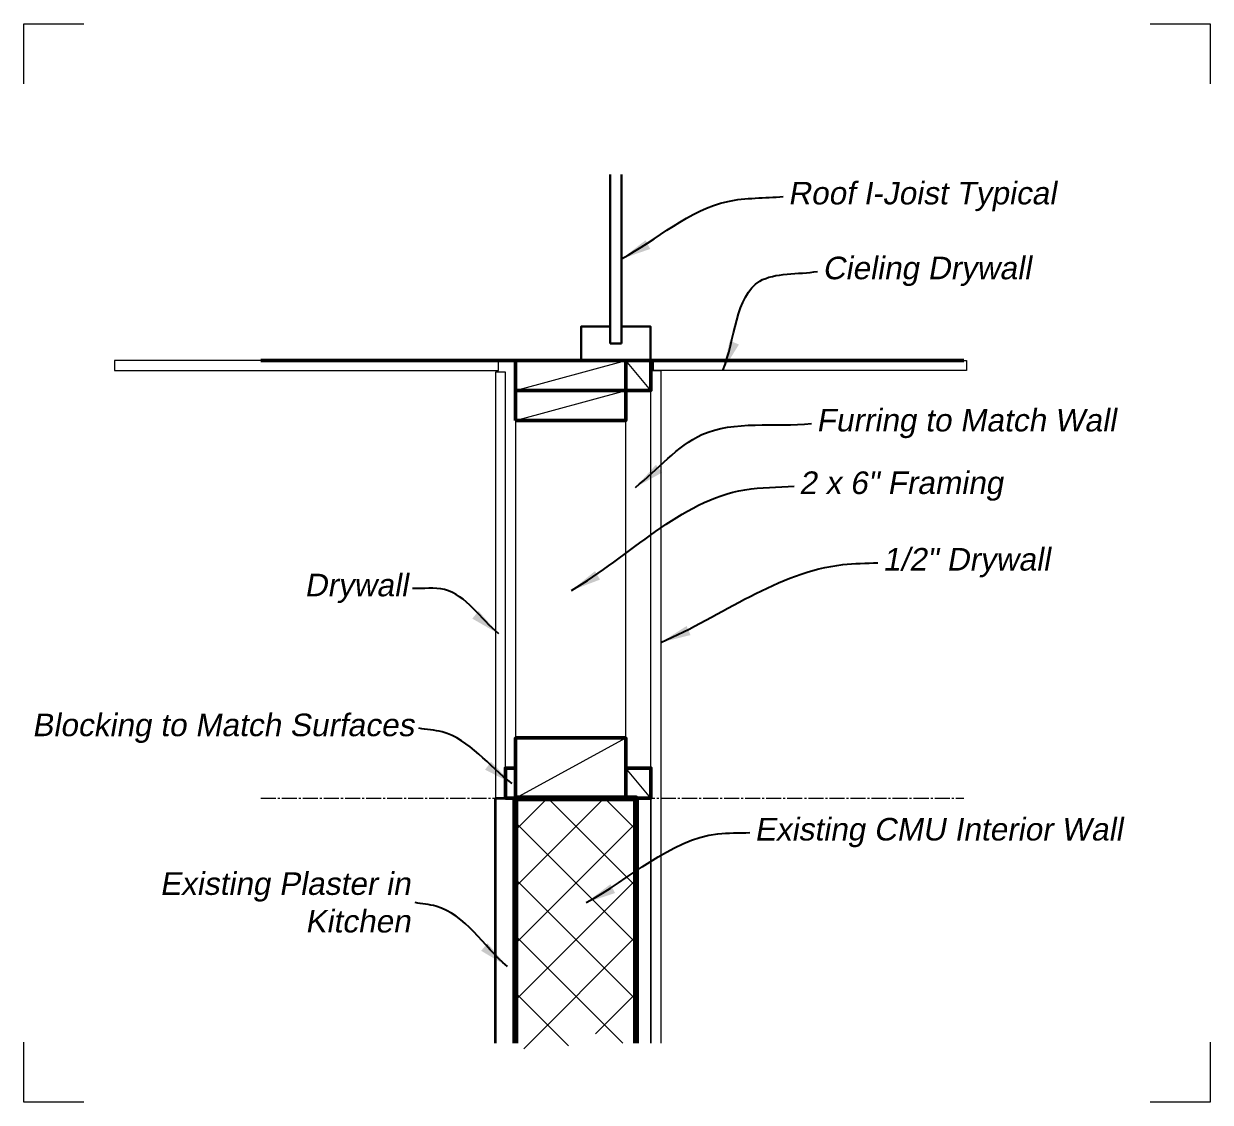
# Model space of a CAD drawing. Header units: inches. Extents: x -3905 to 10892, y 1064 to 9590.
# Drawn here: x 433.5 to 492.7, y 3748 to 3801.8 of the extents above; entities that cross this region are included whole.
import ezdxf

# ---------------------------------------------------------------- set-up
doc = ezdxf.new("R2010")
doc.units = ezdxf.units.IN
doc.header["$MEASUREMENT"] = 0
doc.linetypes.add('CENTERLINE', pattern=[1.81, 0.75, -0.0625, 0.03, -0.0625, 0.75, -0.0625, 0.03, -0.0625])
doc.layers.add('SECTIONS', color=70, linetype='Continuous', lineweight=0)
doc.layers.add('VP', color=164, linetype='Continuous', lineweight=0, plot=False)
doc.styles.add('DS-TXT1', font='arial.ttf', dxfattribs={"oblique": 10})
doc.dimstyles.new('DS-Fraction$7', dxfattribs={"dimtxt": 0.125, "dimasz": 0.125, "dimexe": 0.06, "dimexo": 0.06, "dimgap": 0.02, "dimtad": 0, "dimdec": 3, "dimzin": 0, "dimdsep": 46, "dimlunit": 4, "dimtxsty": 'DS-TXT1', "dimblk": 'BOXFILLED', "dimcen": -0.06, "dimclrd": 256, "dimclre": 256, "dimclrt": 256, "dimadec": 0, "dimazin": 0, "dimtfac": 1, "dimtdec": 3, "dimtmove": 1, "dimatfit": 3, "dimfxl": 1, "dimfrac": 2, "dimtolj": 1, "dimtzin": 0, "dimlwd": 0, "dimlwe": -1, "dimarcsym": 0})

# ---------------------------------------------------------------- blocks, each defined once
blk = doc.blocks.new('_BoxFilled')
at = {"color": 0, "linetype": 'ByBlock', "lineweight": -2}
blk.add_line((-0.5, 0), (-1, 0), dxfattribs=at)
at = {"color": 0, "linetype": 'ByBlock'}
blk.add_solid([(-0.5, 0.5), (0.5, 0.5), (-0.5, -0.5), (0.5, -0.5)], dxfattribs=at)

msp = doc.modelspace()

# ---------------------------------------------------------------- hatches: boundary and pattern name
at = {"layer": 'SECTIONS', "linetype": 'Continuous', "lineweight": 0}
h = msp.add_hatch(dxfattribs=at)
h.set_pattern_fill('ANSI37', color=256, scale=16)
h.paths.add_polyline_path([(464.01789, 3763.21741), (463.51789, 3763.21741), (458.01789, 3763.21741), (458.01789, 3750.99833), (459.99213, 3749.65908), (461.36641, 3752.13379), (462.43903, 3750.99833), (464.01789, 3750.99833)])

# ---------------------------------------------------------------- linework, layer by layer
at = {"layer": 'SECTIONS', "linetype": 'Continuous', "lineweight": 30}
for p, q in [((462.73664, 3785.89263), (462.73664, 3794.3257)), ((463.29914, 3785.89263), (463.29914, 3794.3257)), ((462.73664, 3785.89263), (463.29914, 3785.89263))]:
    msp.add_line(p, q, dxfattribs=at)
at = {"layer": 'SECTIONS', "linetype": 'Continuous', "lineweight": 50}
msp.add_line((445.31734, 3785.04888), (480.37506, 3785.04888), dxfattribs=at)
at = {"layer": 'SECTIONS', "linetype": 'Continuous', "lineweight": 0}
for p, q in [((458.01789, 3783.54888), (463.51789, 3785.04888)), ((463.51789, 3764.71741), (463.51789, 3785.04888)), ((458.01789, 3782.04888), (463.51789, 3783.54888)), ((458.01789, 3782.04888), (458.01789, 3764.71741)), ((458.01789, 3763.21741), (463.51789, 3766.21741)), ((464.01789, 3763.21741), (464.76789, 3763.21741)), ((464.01789, 3750.99833), (464.01789, 3763.21741)), ((464.76789, 3763.21741), (464.76789, 3750.99833))]:
    msp.add_line(p, q, dxfattribs=at)
at = {"layer": 'SECTIONS', "linetype": 'Continuous', "lineweight": 9}
for p, q in [((464.76789, 3783.54888), (463.51789, 3785.04888)), ((464.76789, 3750.99833), (464.76789, 3784.54888)), ((464.76789, 3784.54888), (465.26789, 3784.54888)), ((465.26789, 3784.54888), (465.26789, 3750.99833)), ((464.76789, 3763.21741), (463.51789, 3764.71741))]:
    msp.add_line(p, q, dxfattribs=at)
at = {"layer": 'SECTIONS', "linetype": 'CENTERLINE', "lineweight": 0}
msp.add_line((445.31734, 3763.21741), (480.37506, 3763.21741), dxfattribs=at)
at = {"layer": 'SECTIONS', "lineweight": 35}
msp.add_line((457.01789, 3750.99833), (457.01789, 3763.21741), dxfattribs=at)
at = {"layer": 'SECTIONS', "linetype": 'Continuous', "lineweight": 35}
msp.add_line((457.01789, 3763.21741), (458.01789, 3763.21741), dxfattribs=at)
at = {"layer": 'SECTIONS', "lineweight": 0}
msp.add_line((464.01789, 3763.21741), (458.01789, 3763.21741), dxfattribs=at)
at = {"layer": 'SECTIONS', "linetype": 'Continuous', "lineweight": 30}
msp.add_lwpolyline([(462.73664, 3786.73638), (461.28351, 3786.73638), (461.28351, 3785.04888), (464.75226, 3785.04888), (464.75226, 3786.73638), (463.29914, 3786.73638)], dxfattribs=at)
at = {"layer": 'SECTIONS', "linetype": 'Continuous', "lineweight": 9}
for points in [[(438.02794, 3785.04888), (438.02794, 3784.54888), (457.16571, 3784.54888), (457.16571, 3785.04888)], [(464.89289, 3785.04888), (480.50006, 3785.04888), (480.50006, 3784.54888), (464.89289, 3784.54888)], [(457.01789, 3763.21741), (457.51789, 3763.21741), (457.51789, 3784.45335), (457.01789, 3784.45335)]]:
    msp.add_lwpolyline(points, close=True, dxfattribs=at)
at = {"layer": 'SECTIONS', "linetype": 'Continuous', "lineweight": 50}
for points in [[(458.01789, 3783.54888), (463.51789, 3783.54888), (463.51789, 3785.04888), (458.01789, 3785.04888)], [(463.51789, 3785.04888), (464.76789, 3785.04888), (464.76789, 3783.54888), (463.51789, 3783.54888)], [(458.01789, 3782.04888), (463.51789, 3782.04888), (463.51789, 3783.54888), (458.01789, 3783.54888)], [(458.01789, 3763.21741), (463.51789, 3763.21741), (463.51789, 3766.21741), (458.01789, 3766.21741)], [(458.01789, 3764.71741), (457.51789, 3764.71741), (457.51789, 3763.21741), (458.01789, 3763.21741)], [(463.51789, 3764.71741), (464.76789, 3764.71741), (464.76789, 3763.21741), (463.51789, 3763.21741)]]:
    msp.add_lwpolyline(points, close=True, dxfattribs=at)
at = {"layer": 'SECTIONS', "lineweight": 0}
msp.add_lwpolyline([(464.01789, 3750.99833), (464.01789, 3763.21741), (458.01789, 3763.21741), (458.01789, 3750.99833)], dxfattribs=at)
at = {"layer": 'SECTIONS', "lineweight": 80}
msp.add_lwpolyline([(458.01789, 3750.99833), (458.01789, 3763.21741), (464.01789, 3763.21741), (464.01789, 3750.99833)], dxfattribs=at)
at = {"layer": 'VP', "linetype": 'Continuous', "lineweight": 5}
for points in [[(433.49983, 3798.83863), (433.49983, 3801.83863), (436.49983, 3801.83863)], [(489.65532, 3801.83863), (492.65532, 3801.83863), (492.65532, 3798.83863)], [(436.49983, 3748.04699), (433.49983, 3748.04699), (433.49983, 3751.04699)], [(492.65532, 3751.04699), (492.65532, 3748.04699), (489.65532, 3748.04699)]]:
    msp.add_lwpolyline(points, dxfattribs=at)

# ---------------------------------------------------------------- texts
at = {"layer": 'SECTIONS', "linetype": 'Continuous', "lineweight": 9, "char_height": 1.125, "style": 'DS-TXT1'}
for s, insert, attachment_point in [('\\A1;Roof I-Joist Typical', (471.60071, 3793.22081), 4), ('\\A1;Cieling Drywall', (473.31836, 3789.4874), 4), ('\\A1;Furring to Match Wall', (473.01162, 3781.89819), 4), ('\\A1;2 x 6" Framing', (472.15283, 3778.77681), 4), ('\\A1;1/2" Drywall', (476.32464, 3774.95767), 4), ('\\A1;Drywall', (452.64672, 3773.67505), 6), ('\\A1;Blocking to Match Surfaces', (452.95343, 3766.69783), 6), ('\\A1;Existing CMU Interior Wall', (469.93504, 3761.49556), 4), ('\\A1;Existing Plaster in\\PKitchen', (452.7694, 3758.00695), 6)]:
    msp.add_mtext(s, dxfattribs=dict(at, insert=insert, attachment_point=attachment_point))

# ---------------------------------------------------------------- leaders
at = {"layer": 'SECTIONS', "linetype": 'Continuous', "lineweight": 9, "path_type": 1, "annotation_type": 0, "has_hookline": 1}
for points, hookline_direction, text_width in [([(463.29914, 3790.10917), (468.60021, 3792.97601), (471.36071, 3793.22081)], 0, 13.33033), ([(468.35484, 3784.54888), (470.19518, 3788.99777), (473.07836, 3789.4874)], 0, 10.40918), ([(463.9994, 3778.71561), (467.31199, 3781.34736), (472.77162, 3781.89819)], 0, 14.8932), ([(460.80947, 3773.57451), (469.45904, 3778.59318), (471.91283, 3778.77681)], 0, 10.21367), ([(465.26789, 3770.98553), (474.33676, 3774.8608), (476.08464, 3774.95767)], 0, 8.25095), ([(457.18081, 3771.41049), (454.48165, 3773.61385), (452.88672, 3773.67505)], 1, 5.11813), ([(457.85561, 3763.94368), (454.35897, 3766.51423), (453.19343, 3766.69783)], 1, 19.06891), ([(461.53625, 3758.00695), (468.10011, 3761.43436), (469.69504, 3761.49556)], 0, 18.30612), ([(457.61021, 3754.82437), (454.05225, 3757.82335), (453.0094, 3758.00695)], 1, 12.45672)]:
    msp.add_leader(points, dimstyle='DS-Fraction$7', override={"dimscale": 12, "dimgap": 0.02, "dimtad": 0}, dxfattribs=dict(at, hookline_direction=hookline_direction, text_width=text_width))

doc.saveas('drawing.dxf')
